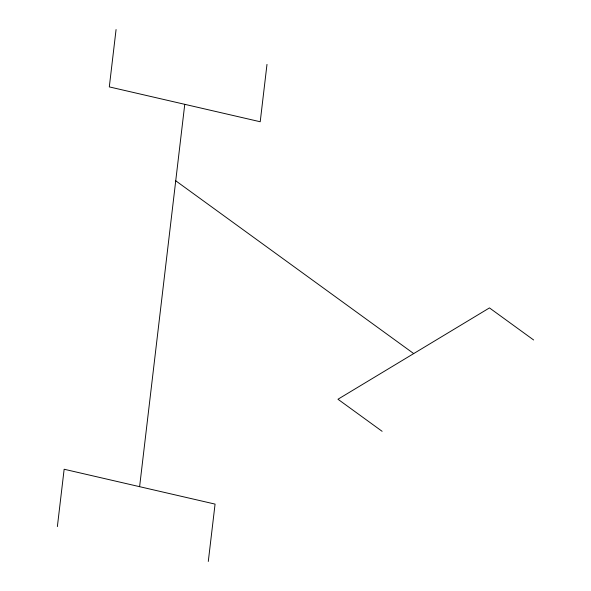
<?xml version="1.0" encoding="UTF-8"?>
<svg xmlns="http://www.w3.org/2000/svg" width="591" height="591" viewBox="0 0 591 591"><rect width="100%" height="100%" fill="white"/><g stroke="black" fill="none" stroke-linecap="round" stroke-linejoin="round"><path stroke-width="0.89" d="M57.371 526.603L64.146 469.247L215.065 504.101L208.291 561.45M116.072 29.55L109.305 86.899L260.217 121.753L266.992 64.397M139.609 486.674L184.761 104.326M533.629 339.98L489.466 307.911L337.963 399.243L382.126 431.312M175.734 180.794L413.715 353.581"/></g></svg>
